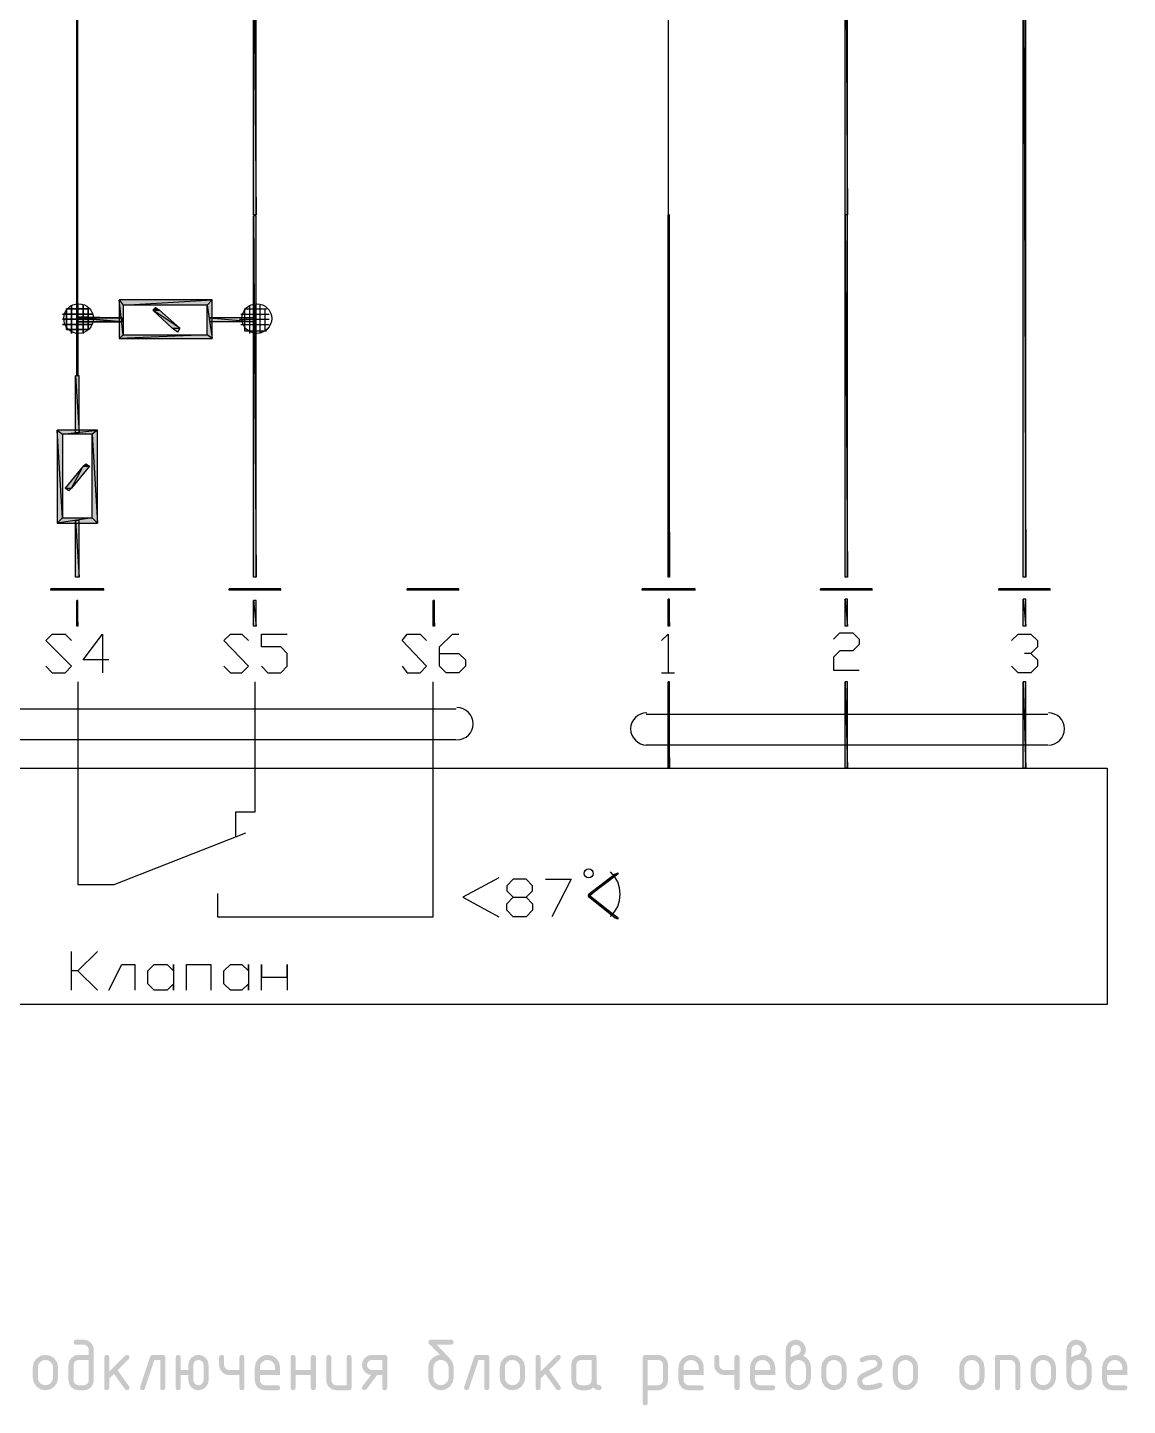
# Model space of a CAD drawing. Header units: millimetres. Extents: x 0 to 420, y 0 to 297.
# Drawn here: x 313.82 to 349.87, y 161 to 206.21 of the extents above; entities that cross this region are included whole.
import ezdxf

# ---------------------------------------------------------------- set-up
doc = ezdxf.new("R2010")
doc.units = ezdxf.units.MM
doc.layers.get('0').update_dxf_attribs({"linetype": 'CONTINUOUS'})

msp = doc.modelspace()

# ---------------------------------------------------------------- hatches: boundary and pattern name
at = {"true_color": 0x000007}
h = msp.add_hatch(color=0, dxfattribs=at)
h.paths.add_polyline_path([(346.540667, 213.444667), (346.456, 213.444667), (346.540667, 188.171667)], flags=0)
h.paths.add_polyline_path([(346.456, 213.444667), (346.540667, 188.171667), (346.456, 188.171667)], flags=0)
h = msp.add_hatch(color=0, dxfattribs=at)
h.paths.add_polyline_path([(340.698667, 212.217), (340.614, 212.217), (340.698667, 200.067333)], flags=0)
h.paths.add_polyline_path([(340.614, 212.217), (340.698667, 200.067333), (340.614, 200.067333)], flags=0)
h = msp.add_hatch(color=0, dxfattribs=at)
h.paths.add_polyline_path([(321.31, 209.465333), (321.225333, 209.465333), (321.31, 200.067333)], flags=0)
h.paths.add_polyline_path([(321.225333, 209.465333), (321.31, 200.067333), (321.225333, 200.067333)], flags=0)
h = msp.add_hatch(color=0, dxfattribs=at)
h.paths.add_polyline_path([(315.468, 207.221667), (315.425667, 207.221667), (315.468, 194.775667)], flags=0)
h.paths.add_polyline_path([(315.425667, 207.221667), (315.468, 194.775667), (315.425667, 194.775667)], flags=0)
h = msp.add_hatch(color=0, dxfattribs=at)
h.paths.add_polyline_path([(321.31, 200.025), (321.225333, 200.025), (321.31, 188.171667)], flags=0)
h.paths.add_polyline_path([(321.225333, 200.025), (321.31, 188.171667), (321.225333, 188.171667)], flags=0)
h = msp.add_hatch(color=0, dxfattribs=at)
h.paths.add_polyline_path([(334.856667, 200.067333), (334.814333, 200.067333), (334.856667, 188.171667)], flags=0)
h.paths.add_polyline_path([(334.814333, 200.067333), (334.856667, 188.171667), (334.814333, 188.171667)], flags=0)
h = msp.add_hatch(color=0, dxfattribs=at)
h.paths.add_polyline_path([(340.698667, 200.067333), (340.614, 200.067333), (340.698667, 188.171667)], flags=0)
h.paths.add_polyline_path([(340.614, 200.067333), (340.698667, 188.171667), (340.614, 188.171667)], flags=0)
h = msp.add_hatch(color=0, dxfattribs=at)
h.paths.add_polyline_path([(316.822667, 197.273333), (316.949667, 197.104), (319.870667, 197.273333)], flags=0)
h.paths.add_polyline_path([(316.949667, 197.104), (319.870667, 197.273333), (319.701333, 197.104)], flags=0)
h.paths.add_polyline_path([(319.870667, 197.273333), (319.701333, 197.104), (319.870667, 196.003333)], flags=0)
h.paths.add_polyline_path([(319.701333, 197.104), (319.870667, 196.003333), (319.701333, 196.130333)], flags=0)
h.paths.add_polyline_path([(319.870667, 196.003333), (319.701333, 196.130333), (316.822667, 196.003333)], flags=0)
h.paths.add_polyline_path([(319.701333, 196.130333), (316.822667, 196.003333), (316.949667, 196.130333)], flags=0)
h.paths.add_polyline_path([(316.822667, 196.003333), (316.949667, 196.130333), (316.822667, 197.273333)], flags=0)
h.paths.add_polyline_path([(316.949667, 196.130333), (316.822667, 197.273333), (316.949667, 197.104)], flags=0)
for points in [[(315.468, 196.723), (316.907333, 196.680667), (315.468, 196.680667)], [(315.468, 196.680667), (316.907333, 196.680667), (316.907333, 196.553667)], [(318.008, 197.019333), (318.135, 196.934667), (317.923333, 196.934667)], [(317.923333, 196.934667), (318.135, 196.934667), (318.812333, 196.342)], [(315.637333, 191.812333), (315.849, 191.812333), (315.256333, 191.092667)], [(315.722, 191.897), (315.849, 191.812333), (315.637333, 191.812333)], [(333.078667, 178.435), (333.163333, 178.435), (332.274333, 177.757667)], [(333.163333, 178.477333), (333.163333, 178.435), (333.078667, 178.435)], [(332.232, 177.757667), (332.274333, 177.715333), (332.189667, 177.715333)], [(332.189667, 177.715333), (332.274333, 177.715333), (333.163333, 176.995667)], [(316.494, 162.117925), (317.016001, 162.639926), (317.074981, 162.663628), (317.137268, 162.642682), (317.158214, 162.580394), (317.132859, 162.522517), (316.768505, 162.158163), (317.141678, 161.632304), (317.158214, 161.583246), (317.137268, 161.521992), (317.074981, 161.501666), (317.035569, 161.510417), (317.006079, 161.536944), (316.648892, 162.03855), (316.494, 161.884209), (316.494, 161.5849), (316.473329, 161.522405), (316.411318, 161.501666), (316.348824, 161.522405), (316.328084, 161.5849), (316.328084, 162.580394), (316.348824, 162.642682), (316.411318, 162.663628), (316.473329, 162.642682), (316.494, 162.580394)], [(317.914311, 162.663628), (318.246143, 162.663628), (318.30843, 162.642682), (318.329376, 162.580394), (318.329376, 161.5849), (318.30843, 161.522405), (318.246143, 161.501666), (318.184131, 161.522405), (318.163461, 161.5849), (318.163461, 162.497712), (317.973291, 162.497712), (317.660201, 161.558441), (317.631262, 161.515791), (317.58248, 161.501666), (317.519986, 161.52275), (317.499246, 161.586002), (317.503105, 161.610807), (317.831078, 162.595828), (317.862979, 162.646678)], [(320.923591, 162.580394), (320.923591, 161.5849), (320.902645, 161.522405), (320.840357, 161.501666), (320.778346, 161.522405), (320.757675, 161.5849), (320.757675, 161.999413), (320.425292, 161.999413), (320.298237, 162.023116), (320.191026, 162.094774), (320.117852, 162.200262), (320.093461, 162.325182), (320.093461, 162.580394), (320.1142, 162.642682), (320.176694, 162.663628), (320.238706, 162.642682), (320.259376, 162.580394), (320.259376, 162.331796), (320.271503, 162.268131), (320.308435, 162.214387), (320.362109, 162.177938), (320.425292, 162.16588), (320.757675, 162.16588), (320.757675, 162.580394), (320.778346, 162.642682), (320.840357, 162.663628), (320.902645, 162.642682)], [(322.6017, 161.999413), (322.6017, 161.5849), (322.58103, 161.522405), (322.519018, 161.501666), (322.456524, 161.522405), (322.435784, 161.5849), (322.435784, 162.580394), (322.456524, 162.642682), (322.519018, 162.663628), (322.58103, 162.642682), (322.6017, 162.580394), (322.6017, 162.16588), (323.099999, 162.16588), (323.099999, 162.580394), (323.120669, 162.642682), (323.182681, 162.663628), (323.244969, 162.642682), (323.265915, 162.580394), (323.265915, 161.5849), (323.244969, 161.522405), (323.182681, 161.501666), (323.120669, 161.522405), (323.099999, 161.5849), (323.099999, 161.999413)], [(324.437077, 162.580394), (324.437077, 161.5849), (324.41613, 161.522405), (324.353843, 161.501666), (323.938778, 161.501666), (323.809863, 161.525644), (323.702858, 161.597577), (323.630924, 161.704582), (323.606946, 161.833498), (323.606946, 162.580394), (323.627686, 162.642682), (323.69018, 162.663628), (323.752192, 162.642682), (323.772862, 162.580394), (323.772862, 161.833498), (323.784989, 161.770315), (323.82192, 161.71664), (323.875595, 161.679709), (323.938778, 161.667582), (324.271161, 161.667582), (324.271161, 162.580394), (324.291831, 162.642682), (324.353843, 162.663628), (324.41613, 162.642682)], [(328.540463, 162.663628), (328.872295, 162.663628), (328.934582, 162.642682), (328.955528, 162.580394), (328.955528, 161.5849), (328.934582, 161.522405), (328.872295, 161.501666), (328.810283, 161.522405), (328.789613, 161.5849), (328.789613, 162.497712), (328.599443, 162.497712), (328.286353, 161.558441), (328.257414, 161.515791), (328.208632, 161.501666), (328.146138, 161.52275), (328.125398, 161.586002), (328.129257, 161.610807), (328.45723, 162.595828), (328.489131, 162.646678)], [(330.633638, 162.117925), (331.155639, 162.639926), (331.214619, 162.663628), (331.276906, 162.642682), (331.297852, 162.580394), (331.272496, 162.522517), (330.908143, 162.158163), (331.281316, 161.632304), (331.297852, 161.583246), (331.276906, 161.521992), (331.214619, 161.501666), (331.175207, 161.510417), (331.145717, 161.536944), (330.788529, 162.03855), (330.633638, 161.884209), (330.633638, 161.5849), (330.612967, 161.522405), (330.550955, 161.501666), (330.488461, 161.522405), (330.467722, 161.5849), (330.467722, 162.580394), (330.488461, 162.642682), (330.550955, 162.663628), (330.612967, 162.642682), (330.633638, 162.580394)], [(337.156258, 162.580394), (337.156258, 161.5849), (337.135312, 161.522405), (337.073025, 161.501666), (337.011013, 161.522405), (336.990343, 161.5849), (336.990343, 161.999413), (336.65796, 161.999413), (336.530905, 162.023116), (336.423693, 162.094774), (336.35052, 162.200262), (336.326128, 162.325182), (336.326128, 162.580394), (336.346868, 162.642682), (336.409362, 162.663628), (336.471373, 162.642682), (336.492044, 162.580394), (336.492044, 162.331796), (336.504171, 162.268131), (336.541102, 162.214387), (336.594777, 162.177938), (336.65796, 162.16588), (336.990343, 162.16588), (336.990343, 162.580394), (337.011013, 162.642682), (337.073025, 162.663628), (337.135312, 162.642682)], [(341.757673, 161.750815), (341.81996, 161.729869), (341.840906, 161.667582), (341.829055, 161.625069), (341.794053, 161.593719), (341.703412, 161.553291), (341.591068, 161.524541), (341.457019, 161.507368), (341.301266, 161.501666), (341.18937, 161.522819), (341.095663, 161.586553), (341.031929, 161.68026), (341.010776, 161.792156), (341.02112, 161.876802), (341.052186, 161.948839), (341.104026, 162.008267), (341.176692, 162.055086), (341.60664, 162.262343), (341.657765, 162.306165), (341.67499, 162.373137), (341.66562, 162.42068), (341.638059, 162.460781), (341.597958, 162.488341), (341.550416, 162.497712), (341.426806, 162.493233), (341.340403, 162.480073), (341.215828, 162.4244), (341.176692, 162.414479), (341.118814, 162.439283), (341.094009, 162.497712), (341.104896, 162.538226), (341.138107, 162.570472), (341.313875, 162.640201), (341.550416, 162.663628), (341.662106, 162.642268), (341.756019, 162.578741), (341.819546, 162.484827), (341.840906, 162.373137), (341.830381, 162.288181), (341.798876, 162.216041), (341.746493, 162.156716), (341.673337, 162.110208), (341.247247, 161.905156), (341.194193, 161.860025), (341.176692, 161.792156), (341.213072, 161.703962), (341.301266, 161.667582), (341.528643, 161.686668), (341.726253, 161.744201)], [(345.529228, 161.5849), (345.529228, 162.580394), (345.549967, 162.642682), (345.612461, 162.663628), (346.027526, 162.663628), (346.154857, 162.639305), (346.262344, 162.566614), (346.335035, 162.45954), (346.359358, 162.331796), (346.359358, 161.5849), (346.338412, 161.522405), (346.276124, 161.501666), (346.214113, 161.522405), (346.193442, 161.5849), (346.193442, 162.331796), (346.181453, 162.396151), (346.145486, 162.449756), (346.091881, 162.485723), (346.027526, 162.497712), (345.695143, 162.497712), (345.695143, 161.5849), (345.674473, 161.522405), (345.612461, 161.501666), (345.549967, 161.522405)]]:
    msp.add_hatch(color=0, dxfattribs=at).paths.add_polyline_path(points, flags=0)
h = msp.add_hatch(color=0, dxfattribs=at)
h.paths.add_polyline_path([(316.907333, 196.553667), (315.468, 196.553667)], flags=0)
h.paths.add_polyline_path([(316.907333, 196.553667), (315.468, 196.553667), (315.468, 196.680667)], flags=0)
h = msp.add_hatch(color=0, dxfattribs=at)
h.paths.add_polyline_path([(317.923333, 196.934667), (318.558333, 196.342), (318.812333, 196.342)], flags=0)
h.paths.add_polyline_path([(318.558333, 196.342), (318.812333, 196.342), (318.727667, 196.215)], flags=0)
h = msp.add_hatch(color=0, dxfattribs=at)
h.paths.add_polyline_path([(321.267667, 196.680667), (319.786, 196.680667), (321.267667, 196.553667)], flags=0)
h.paths.add_polyline_path([(319.786, 196.680667), (321.267667, 196.553667), (319.786, 196.553667)], flags=0)
h = msp.add_hatch(color=0, dxfattribs=at)
h.paths.add_polyline_path([(315.510333, 194.775667), (315.383333, 194.775667), (315.510333, 192.913)], flags=0)
h.paths.add_polyline_path([(315.383333, 194.775667), (315.510333, 192.913), (315.383333, 192.913)], flags=0)
h = msp.add_hatch(color=0, dxfattribs=at)
h.paths.add_polyline_path([(316.103, 192.997667), (315.933667, 192.870667), (316.103, 189.949667)], flags=0)
h.paths.add_polyline_path([(315.933667, 192.870667), (316.103, 189.949667), (315.933667, 190.119)], flags=0)
h.paths.add_polyline_path([(316.103, 189.949667), (315.933667, 190.119), (314.790667, 189.949667)], flags=0)
h.paths.add_polyline_path([(315.933667, 190.119), (314.790667, 189.949667), (314.96, 190.119)], flags=0)
h.paths.add_polyline_path([(314.790667, 189.949667), (314.96, 190.119), (314.790667, 192.997667)], flags=0)
h.paths.add_polyline_path([(314.96, 190.119), (314.790667, 192.997667), (314.96, 192.870667)], flags=0)
h.paths.add_polyline_path([(314.790667, 192.997667), (314.96, 192.870667), (316.103, 192.997667)], flags=0)
h.paths.add_polyline_path([(314.96, 192.870667), (316.103, 192.997667), (315.933667, 192.870667)], flags=0)
h = msp.add_hatch(color=0, dxfattribs=at)
h.paths.add_polyline_path([(315.637333, 191.812333), (315.044667, 191.092667), (315.256333, 191.092667)], flags=0)
h.paths.add_polyline_path([(315.044667, 191.092667), (315.256333, 191.092667), (315.171667, 191.008)], flags=0)
h = msp.add_hatch(color=0, dxfattribs=at)
h.paths.add_polyline_path([(315.510333, 190.034333), (315.383333, 190.034333), (315.510333, 188.171667)], flags=0)
h.paths.add_polyline_path([(315.383333, 190.034333), (315.510333, 188.171667), (315.383333, 188.171667)], flags=0)
h = msp.add_hatch(color=0, dxfattribs=at)
h.paths.add_polyline_path([(316.314667, 187.790667), (314.579, 187.790667), (316.314667, 187.748333)], flags=0)
h.paths.add_polyline_path([(314.579, 187.790667), (316.314667, 187.748333), (314.579, 187.748333)], flags=0)
h = msp.add_hatch(color=0, dxfattribs=at)
h.paths.add_polyline_path([(322.114333, 187.790667), (320.421, 187.790667), (322.114333, 187.748333)], flags=0)
h.paths.add_polyline_path([(320.421, 187.790667), (322.114333, 187.748333), (320.421, 187.748333)], flags=0)
h = msp.add_hatch(color=0, dxfattribs=at)
h.paths.add_polyline_path([(327.956333, 187.790667), (326.263, 187.790667), (327.956333, 187.748333)], flags=0)
h.paths.add_polyline_path([(326.263, 187.790667), (327.956333, 187.748333), (326.263, 187.748333)], flags=0)
h = msp.add_hatch(color=0, dxfattribs=at)
h.paths.add_polyline_path([(335.703333, 187.790667), (333.967667, 187.790667), (335.703333, 187.748333)], flags=0)
h.paths.add_polyline_path([(333.967667, 187.790667), (335.703333, 187.748333), (333.967667, 187.748333)], flags=0)
h = msp.add_hatch(color=0, dxfattribs=at)
h.paths.add_polyline_path([(341.503, 187.790667), (339.809667, 187.790667), (341.503, 187.748333)], flags=0)
h.paths.add_polyline_path([(339.809667, 187.790667), (341.503, 187.748333), (339.809667, 187.748333)], flags=0)
h = msp.add_hatch(color=0, dxfattribs=at)
h.paths.add_polyline_path([(347.345, 187.790667), (345.651667, 187.790667), (347.345, 187.748333)], flags=0)
h.paths.add_polyline_path([(345.651667, 187.790667), (347.345, 187.748333), (345.651667, 187.748333)], flags=0)
h = msp.add_hatch(color=0, dxfattribs=at)
h.paths.add_polyline_path([(315.468, 187.409667), (315.425667, 187.409667), (315.468, 186.563)], flags=0)
h.paths.add_polyline_path([(315.425667, 187.409667), (315.468, 186.563), (315.425667, 186.563)], flags=0)
h = msp.add_hatch(color=0, dxfattribs=at)
h.paths.add_polyline_path([(321.31, 187.409667), (321.225333, 187.409667), (321.31, 186.563)], flags=0)
h.paths.add_polyline_path([(321.225333, 187.409667), (321.31, 186.563), (321.225333, 186.563)], flags=0)
h = msp.add_hatch(color=0, dxfattribs=at)
h.paths.add_polyline_path([(327.152, 187.409667), (327.109667, 187.409667), (327.152, 186.563)], flags=0)
h.paths.add_polyline_path([(327.109667, 187.409667), (327.152, 186.563), (327.109667, 186.563)], flags=0)
h = msp.add_hatch(color=0, dxfattribs=at)
h.paths.add_polyline_path([(334.856667, 187.452), (334.814333, 187.452), (334.856667, 186.563)], flags=0)
h.paths.add_polyline_path([(334.814333, 187.452), (334.856667, 186.563), (334.814333, 186.563)], flags=0)
h = msp.add_hatch(color=0, dxfattribs=at)
h.paths.add_polyline_path([(340.698667, 187.452), (340.614, 187.452), (340.698667, 186.563)], flags=0)
h.paths.add_polyline_path([(340.614, 187.452), (340.698667, 186.563), (340.614, 186.563)], flags=0)
h = msp.add_hatch(color=0, dxfattribs=at)
h.paths.add_polyline_path([(346.540667, 187.452), (346.456, 187.452), (346.540667, 186.563)], flags=0)
h.paths.add_polyline_path([(346.456, 187.452), (346.540667, 186.563), (346.456, 186.563)], flags=0)
h = msp.add_hatch(color=0, dxfattribs=at)
h.paths.add_polyline_path([(334.856667, 184.742667), (334.814333, 184.742667), (334.856667, 181.906333)], flags=0)
h.paths.add_polyline_path([(334.814333, 184.742667), (334.856667, 181.906333), (334.814333, 181.906333)], flags=0)
h = msp.add_hatch(color=0, dxfattribs=at)
h.paths.add_polyline_path([(340.698667, 184.742667), (340.614, 184.742667), (340.698667, 181.906333)], flags=0)
h.paths.add_polyline_path([(340.614, 184.742667), (340.698667, 181.906333), (340.614, 181.906333)], flags=0)
h = msp.add_hatch(color=0, dxfattribs=at)
h.paths.add_polyline_path([(346.540667, 184.742667), (346.456, 184.742667), (346.540667, 181.906333)], flags=0)
h.paths.add_polyline_path([(346.456, 184.742667), (346.540667, 181.906333), (346.456, 181.906333)], flags=0)
h = msp.add_hatch(color=0, dxfattribs=at)
h.paths.add_polyline_path([(333.078667, 178.435), (332.189667, 177.757667), (332.274333, 177.757667)], flags=0)
h.paths.add_polyline_path([(332.189667, 177.757667), (332.274333, 177.757667), (332.232, 177.715333)], flags=0)
h = msp.add_hatch(color=0, dxfattribs=at)
h.paths.add_polyline_path([(332.189667, 177.715333), (333.078667, 176.995667), (333.163333, 176.995667)], flags=0)
h.paths.add_polyline_path([(333.078667, 176.995667), (333.163333, 176.995667), (333.163333, 176.953333)], flags=0)
h = msp.add_hatch(color=0, dxfattribs=at)
h.paths.add_polyline_path([(315.987053, 162.829544), (315.987053, 161.833498), (315.96273, 161.704582), (315.890039, 161.597577), (315.782552, 161.525644), (315.655221, 161.501666), (315.488754, 161.501666), (315.359838, 161.525713), (315.252834, 161.598129), (315.1809, 161.705271), (315.156922, 161.833498), (315.156922, 162.331796), (315.180969, 162.460229), (315.253385, 162.567165), (315.360527, 162.639374), (315.488754, 162.663628), (315.821137, 162.663628), (315.821137, 162.829544), (315.809148, 162.894105), (315.773181, 162.947504), (315.719575, 162.98347), (315.655221, 162.995459), (315.406072, 162.995459), (315.343578, 163.016199), (315.322838, 163.078693), (315.343578, 163.140705), (315.406072, 163.161375), (315.655221, 163.161375), (315.783654, 163.137053), (315.89059, 163.064361), (315.962799, 162.957288)], flags=0)
h.paths.add_polyline_path([(315.821137, 161.833498), (315.821137, 162.497712), (315.488754, 162.497712), (315.424675, 162.485447), (315.371345, 162.449205), (315.334896, 162.395462), (315.322838, 162.331796), (315.322838, 161.833498), (315.334965, 161.770315), (315.371896, 161.71664), (315.425571, 161.679709), (315.488754, 161.667582), (315.655221, 161.667582), (315.718886, 161.67964), (315.77263, 161.716089), (315.808872, 161.769419)], flags=0)
h = msp.add_hatch(color=0, dxfattribs=at)
h.paths.add_polyline_path([(327.784366, 162.248563), (327.784366, 161.916731), (327.753843, 161.75681), (327.662548, 161.622933), (327.528534, 161.531914), (327.369301, 161.501666), (327.20938, 161.531914), (327.075504, 161.622933), (326.984484, 161.75681), (326.954236, 161.916731), (326.954236, 162.248563), (326.967672, 162.365145), (327.00798, 162.46519), (327.075159, 162.548699), (327.16921, 162.615672), (327.255269, 162.651639), (327.335126, 162.663628), (326.970773, 163.027981), (326.954236, 163.077039), (326.974976, 163.140291), (327.03747, 163.161375), (327.702235, 163.161375), (327.764523, 163.140705), (327.785469, 163.078693), (327.764523, 163.016199), (327.702235, 162.995459), (327.230946, 162.995459), (327.648216, 162.556692), (327.750191, 162.407795)], flags=0)
h.paths.add_polyline_path([(327.618451, 161.916731), (327.618451, 162.248563), (327.599985, 162.343923), (327.545139, 162.4244), (327.464662, 162.479246), (327.369301, 162.497712), (327.273459, 162.479246), (327.192912, 162.4244), (327.138342, 162.343923), (327.120152, 162.248563), (327.120152, 161.916731), (327.138066, 161.819993), (327.192361, 161.739791), (327.272976, 161.685496), (327.369301, 161.667582), (327.464662, 161.685772), (327.545139, 161.740342), (327.599985, 161.820889)], flags=0)
h = msp.add_hatch(color=0, dxfattribs=at)
h.paths.add_polyline_path([(338.834368, 162.580394), (338.935723, 162.642682), (339.028396, 162.663628), (339.077729, 162.678097), (339.123756, 162.721505), (339.156002, 162.775318), (339.166751, 162.829544), (339.154762, 162.894105), (339.118795, 162.947504), (339.06512, 162.98347), (339.000284, 162.995459), (338.936205, 162.983195), (338.882875, 162.946952), (338.846426, 162.893209), (338.834368, 162.829544)], flags=0)
h.paths.add_polyline_path([(339.249433, 162.629452), (339.351959, 162.567441), (339.431334, 162.477317), (339.481701, 162.367901), (339.498582, 162.248563), (339.498582, 161.916731), (339.468059, 161.756327), (339.376764, 161.622382), (339.242749, 161.531845), (339.083517, 161.501666), (338.923114, 161.531914), (338.789168, 161.622933), (338.698631, 161.75681), (338.668452, 161.916731), (338.668452, 162.829544), (338.692499, 162.957977), (338.764915, 163.064913), (338.872057, 163.137122), (339.000284, 163.161375), (339.129199, 163.137053), (339.236204, 163.064361), (339.308413, 162.957288), (339.332666, 162.829544), (339.31172, 162.716682)], flags=0)
h.paths.add_polyline_path([(339.332666, 161.916731), (339.332666, 162.248563), (339.314476, 162.343923), (339.259906, 162.4244), (339.179566, 162.479246), (339.083517, 162.497712), (338.987192, 162.479246), (338.906577, 162.4244), (338.852282, 162.343923), (338.834368, 162.248563), (338.834368, 161.916731), (338.852282, 161.819993), (338.906577, 161.739791), (338.987192, 161.685496), (339.083517, 161.667582), (339.179566, 161.685772), (339.259906, 161.740342), (339.314476, 161.820889)], flags=0)
h = msp.add_hatch(color=0, dxfattribs=at)
h.paths.add_polyline_path([(348.037467, 162.580394), (348.138822, 162.642682), (348.231495, 162.663628), (348.280829, 162.678097), (348.326855, 162.721505), (348.359101, 162.775318), (348.36985, 162.829544), (348.357861, 162.894105), (348.321894, 162.947504), (348.26822, 162.98347), (348.203383, 162.995459), (348.139304, 162.983195), (348.085974, 162.946952), (348.049525, 162.893209), (348.037467, 162.829544)], flags=0)
h.paths.add_polyline_path([(348.452532, 162.629452), (348.555058, 162.567441), (348.634433, 162.477317), (348.684801, 162.367901), (348.701682, 162.248563), (348.701682, 161.916731), (348.671158, 161.756327), (348.579863, 161.622382), (348.445849, 161.531845), (348.286617, 161.501666), (348.126213, 161.531914), (347.992268, 161.622933), (347.90173, 161.75681), (347.871551, 161.916731), (347.871551, 162.829544), (347.895598, 162.957977), (347.968014, 163.064913), (348.075157, 163.137122), (348.203383, 163.161375), (348.332298, 163.137053), (348.439303, 163.064361), (348.511512, 162.957288), (348.535766, 162.829544), (348.51482, 162.716682)], flags=0)
h.paths.add_polyline_path([(348.535766, 161.916731), (348.535766, 162.248563), (348.517576, 162.343923), (348.463005, 162.4244), (348.382666, 162.479246), (348.286617, 162.497712), (348.190292, 162.479246), (348.109676, 162.4244), (348.055382, 162.343923), (348.037467, 162.248563), (348.037467, 161.916731), (348.055382, 161.819993), (348.109676, 161.739791), (348.190292, 161.685496), (348.286617, 161.667582), (348.382666, 161.685772), (348.463005, 161.740342), (348.517576, 161.820889)], flags=0)
h = msp.add_hatch(color=0, dxfattribs=at)
h.paths.add_polyline_path([(313.98576, 161.916731), (313.98576, 162.248563), (314.016008, 162.408071), (314.107028, 162.54236), (314.240904, 162.633173), (314.400826, 162.663628), (314.561712, 162.633518), (314.695726, 162.543463), (314.785781, 162.409449), (314.815891, 162.248563), (314.815891, 161.916731), (314.785367, 161.75681), (314.694072, 161.622933), (314.560058, 161.531914), (314.400826, 161.501666), (314.240904, 161.531914), (314.107028, 161.622933), (314.016008, 161.75681)], flags=0)
h.paths.add_polyline_path([(314.649975, 161.916731), (314.649975, 162.248563), (314.631509, 162.343923), (314.576663, 162.4244), (314.496186, 162.479246), (314.400826, 162.497712), (314.304983, 162.479246), (314.224437, 162.4244), (314.169866, 162.343923), (314.151676, 162.248563), (314.151676, 161.916731), (314.169591, 161.819993), (314.223885, 161.739791), (314.304501, 161.685496), (314.400826, 161.667582), (314.496186, 161.685772), (314.576663, 161.740342), (314.631509, 161.820889)], flags=0)
h = msp.add_hatch(color=0, dxfattribs=at)
h.paths.add_polyline_path([(319.085473, 161.999413), (318.836324, 161.999413), (318.836324, 161.5849), (318.815653, 161.522405), (318.753642, 161.501666), (318.691148, 161.522405), (318.670408, 161.5849), (318.670408, 162.580394), (318.691148, 162.642682), (318.753642, 162.663628), (318.815653, 162.642682), (318.836324, 162.580394), (318.836324, 162.16588), (319.085473, 162.16588), (319.085473, 162.331796), (319.109451, 162.460229), (319.181385, 162.567165), (319.288389, 162.639374), (319.417305, 162.663628), (319.545738, 162.639374), (319.652674, 162.567165), (319.724883, 162.460229), (319.749136, 162.331796), (319.749136, 161.833498), (319.724883, 161.704582), (319.652674, 161.597577), (319.545738, 161.525644), (319.417305, 161.501666), (319.288389, 161.525644), (319.181385, 161.597577), (319.109451, 161.704582), (319.085473, 161.833498)], flags=0)
h.paths.add_polyline_path([(319.417305, 161.667582), (319.478903, 161.680053), (319.53306, 161.717742), (319.570543, 161.771899), (319.583221, 161.833498), (319.583221, 162.331796), (319.571232, 162.396151), (319.535265, 162.449756), (319.481866, 162.485723), (319.417305, 162.497712), (319.353226, 162.485447), (319.299896, 162.449205), (319.263447, 162.395462), (319.251389, 162.331796), (319.251389, 161.833498), (319.26386, 161.771899), (319.30155, 161.717742), (319.355706, 161.680053)], flags=0)
h = msp.add_hatch(color=0, dxfattribs=at)
h.paths.add_polyline_path([(321.679688, 162.497712), (321.583845, 162.479246), (321.503299, 162.4244), (321.448728, 162.343923), (321.430538, 162.248563), (321.430538, 162.16588), (321.928837, 162.16588), (321.928837, 162.248563), (321.910371, 162.343923), (321.855525, 162.4244), (321.775048, 162.479246)], flags=0)
h.paths.add_polyline_path([(321.430538, 161.999413), (321.430538, 161.833498), (321.442665, 161.770315), (321.479597, 161.71664), (321.533271, 161.679709), (321.596454, 161.667582), (322.011519, 161.667582), (322.073807, 161.646911), (322.094753, 161.5849), (322.073807, 161.522405), (322.011519, 161.501666), (321.596454, 161.501666), (321.467539, 161.525644), (321.360534, 161.597577), (321.2886, 161.704582), (321.264623, 161.833498), (321.264623, 162.248563), (321.294871, 162.408071), (321.38589, 162.54236), (321.519766, 162.633173), (321.679688, 162.663628), (321.840574, 162.633518), (321.974588, 162.543463), (322.064643, 162.409449), (322.094753, 162.248563), (322.094753, 161.999413)], flags=0)
h = msp.add_hatch(color=0, dxfattribs=at)
h.paths.add_polyline_path([(325.07356, 162.002169), (324.956564, 162.036552), (324.861893, 162.110208), (324.798917, 162.211907), (324.778108, 162.331796), (324.802086, 162.460229), (324.87402, 162.567165), (324.981024, 162.639374), (325.10994, 162.663628), (325.525005, 162.663628), (325.587292, 162.642682), (325.608239, 162.580394), (325.608239, 161.5849), (325.587292, 161.522405), (325.525005, 161.501666), (325.462993, 161.522405), (325.442323, 161.5849), (325.442323, 161.999413), (325.273651, 161.999413), (324.928039, 161.535841), (324.861342, 161.501666), (324.798848, 161.522405), (324.778108, 161.5849), (324.794645, 161.63506)], flags=0)
h.paths.add_polyline_path([(324.944024, 162.331796), (324.956151, 162.268131), (324.993082, 162.214387), (325.046757, 162.177938), (325.10994, 162.16588), (325.442323, 162.16588), (325.442323, 162.497712), (325.10994, 162.497712), (325.045861, 162.485447), (324.992531, 162.449205), (324.956082, 162.395462)], flags=0)
h = msp.add_hatch(color=0, dxfattribs=at)
h.paths.add_polyline_path([(329.29656, 161.916731), (329.29656, 162.248563), (329.326808, 162.408071), (329.417827, 162.54236), (329.551704, 162.633173), (329.711625, 162.663628), (329.872511, 162.633518), (330.006525, 162.543463), (330.09658, 162.409449), (330.12669, 162.248563), (330.12669, 161.916731), (330.096167, 161.75681), (330.004872, 161.622933), (329.870857, 161.531914), (329.711625, 161.501666), (329.551704, 161.531914), (329.417827, 161.622933), (329.326808, 161.75681)], flags=0)
h.paths.add_polyline_path([(329.960774, 161.916731), (329.960774, 162.248563), (329.942309, 162.343923), (329.887463, 162.4244), (329.806985, 162.479246), (329.711625, 162.497712), (329.615783, 162.479246), (329.535236, 162.4244), (329.480666, 162.343923), (329.462476, 162.248563), (329.462476, 161.916731), (329.48039, 161.819993), (329.534685, 161.739791), (329.6153, 161.685496), (329.711625, 161.667582), (329.806985, 161.685772), (329.887463, 161.740342), (329.942309, 161.820889)], flags=0)
h = msp.add_hatch(color=0, dxfattribs=at)
h.paths.add_polyline_path([(332.303098, 162.497712), (331.970715, 162.497712), (331.906637, 162.485447), (331.853307, 162.449205), (331.816857, 162.395462), (331.8048, 162.331796), (331.8048, 161.833498), (331.816926, 161.770315), (331.853858, 161.71664), (331.907532, 161.679709), (331.970715, 161.667582), (332.137182, 161.667582), (332.200848, 161.67964), (332.254591, 161.716089), (332.290834, 161.769419), (332.303098, 161.833498)], flags=0)
h.paths.add_polyline_path([(332.63493, 161.5849), (332.613984, 161.522405), (332.551696, 161.501666), (332.446345, 161.523646), (332.362078, 161.58986), (332.259552, 161.523646), (332.137182, 161.501666), (331.970715, 161.501666), (331.8418, 161.525644), (331.734795, 161.597577), (331.662862, 161.704582), (331.638884, 161.833498), (331.638884, 162.331796), (331.662862, 162.460229), (331.734795, 162.567165), (331.8418, 162.639374), (331.970715, 162.663628), (332.385781, 162.663628), (332.448068, 162.642682), (332.469014, 162.580394), (332.469014, 161.750815), (332.489685, 161.688321), (332.551696, 161.667582), (332.613984, 161.646911)], flags=0)
h = msp.add_hatch(color=0, dxfattribs=at)
h.paths.add_polyline_path([(333.983804, 162.580394), (334.004544, 162.642682), (334.067038, 162.663628), (334.482103, 162.663628), (334.610536, 162.639374), (334.717472, 162.567165), (334.789681, 162.460229), (334.813935, 162.331796), (334.813935, 161.833498), (334.789681, 161.705271), (334.717472, 161.598129), (334.610536, 161.525713), (334.482103, 161.501666), (334.14972, 161.501666), (334.14972, 161.086601), (334.12905, 161.024589), (334.067038, 161.003919), (334.004544, 161.024589), (333.983804, 161.086601)], flags=0)
h.paths.add_polyline_path([(334.14972, 162.497712), (334.14972, 161.667582), (334.482103, 161.667582), (334.545768, 161.67964), (334.599512, 161.716089), (334.635754, 161.769419), (334.648019, 161.833498), (334.648019, 162.331796), (334.63603, 162.396151), (334.600063, 162.449756), (334.546457, 162.485723), (334.482103, 162.497712)], flags=0)
h = msp.add_hatch(color=0, dxfattribs=at)
h.paths.add_polyline_path([(335.570031, 162.497712), (335.474189, 162.479246), (335.393643, 162.4244), (335.339072, 162.343923), (335.320882, 162.248563), (335.320882, 162.16588), (335.819181, 162.16588), (335.819181, 162.248563), (335.800715, 162.343923), (335.745869, 162.4244), (335.665392, 162.479246)], flags=0)
h.paths.add_polyline_path([(335.320882, 161.999413), (335.320882, 161.833498), (335.333009, 161.770315), (335.36994, 161.71664), (335.423615, 161.679709), (335.486798, 161.667582), (335.901863, 161.667582), (335.96415, 161.646911), (335.985097, 161.5849), (335.96415, 161.522405), (335.901863, 161.501666), (335.486798, 161.501666), (335.357882, 161.525644), (335.250878, 161.597577), (335.178944, 161.704582), (335.154966, 161.833498), (335.154966, 162.248563), (335.185214, 162.408071), (335.276234, 162.54236), (335.41011, 162.633173), (335.570031, 162.663628), (335.730917, 162.633518), (335.864932, 162.543463), (335.954986, 162.409449), (335.985097, 162.248563), (335.985097, 161.999413)], flags=0)
h = msp.add_hatch(color=0, dxfattribs=at)
h.paths.add_polyline_path([(337.912355, 162.497712), (337.816513, 162.479246), (337.735966, 162.4244), (337.681396, 162.343923), (337.663206, 162.248563), (337.663206, 162.16588), (338.161505, 162.16588), (338.161505, 162.248563), (338.143039, 162.343923), (338.088193, 162.4244), (338.007716, 162.479246)], flags=0)
h.paths.add_polyline_path([(337.663206, 161.999413), (337.663206, 161.833498), (337.675333, 161.770315), (337.712264, 161.71664), (337.765939, 161.679709), (337.829122, 161.667582), (338.244187, 161.667582), (338.306474, 161.646911), (338.32742, 161.5849), (338.306474, 161.522405), (338.244187, 161.501666), (337.829122, 161.501666), (337.700206, 161.525644), (337.593202, 161.597577), (337.521268, 161.704582), (337.49729, 161.833498), (337.49729, 162.248563), (337.527538, 162.408071), (337.618558, 162.54236), (337.752434, 162.633173), (337.912355, 162.663628), (338.073241, 162.633518), (338.207255, 162.543463), (338.29731, 162.409449), (338.32742, 162.248563), (338.32742, 161.999413)], flags=0)
h = msp.add_hatch(color=0, dxfattribs=at)
h.paths.add_polyline_path([(339.839614, 161.916731), (339.839614, 162.248563), (339.869862, 162.408071), (339.960881, 162.54236), (340.094758, 162.633173), (340.254679, 162.663628), (340.415565, 162.633518), (340.549579, 162.543463), (340.639634, 162.409449), (340.669744, 162.248563), (340.669744, 161.916731), (340.639221, 161.75681), (340.547926, 161.622933), (340.413911, 161.531914), (340.254679, 161.501666), (340.094758, 161.531914), (339.960881, 161.622933), (339.869862, 161.75681)], flags=0)
h.paths.add_polyline_path([(340.503828, 161.916731), (340.503828, 162.248563), (340.485363, 162.343923), (340.430517, 162.4244), (340.350039, 162.479246), (340.254679, 162.497712), (340.158837, 162.479246), (340.07829, 162.4244), (340.02372, 162.343923), (340.00553, 162.248563), (340.00553, 161.916731), (340.023444, 161.819993), (340.077739, 161.739791), (340.158354, 161.685496), (340.254679, 161.667582), (340.350039, 161.685772), (340.430517, 161.740342), (340.485363, 161.820889)], flags=0)
h = msp.add_hatch(color=0, dxfattribs=at)
h.paths.add_polyline_path([(342.181938, 161.916731), (342.181938, 162.248563), (342.212186, 162.408071), (342.303205, 162.54236), (342.437082, 162.633173), (342.597003, 162.663628), (342.757889, 162.633518), (342.891903, 162.543463), (342.981958, 162.409449), (343.012068, 162.248563), (343.012068, 161.916731), (342.981544, 161.75681), (342.890249, 161.622933), (342.756235, 161.531914), (342.597003, 161.501666), (342.437082, 161.531914), (342.303205, 161.622933), (342.212186, 161.75681)], flags=0)
h.paths.add_polyline_path([(342.846152, 161.916731), (342.846152, 162.248563), (342.827686, 162.343923), (342.772841, 162.4244), (342.692363, 162.479246), (342.597003, 162.497712), (342.50116, 162.479246), (342.420614, 162.4244), (342.366044, 162.343923), (342.347854, 162.248563), (342.347854, 161.916731), (342.365768, 161.819993), (342.420063, 161.739791), (342.500678, 161.685496), (342.597003, 161.667582), (342.692363, 161.685772), (342.772841, 161.740342), (342.827686, 161.820889)], flags=0)
h = msp.add_hatch(color=0, dxfattribs=at)
h.paths.add_polyline_path([(344.358066, 161.916731), (344.358066, 162.248563), (344.388314, 162.408071), (344.479333, 162.54236), (344.613209, 162.633173), (344.773131, 162.663628), (344.934017, 162.633518), (345.068031, 162.543463), (345.158086, 162.409449), (345.188196, 162.248563), (345.188196, 161.916731), (345.157672, 161.75681), (345.066377, 161.622933), (344.932363, 161.531914), (344.773131, 161.501666), (344.613209, 161.531914), (344.479333, 161.622933), (344.388314, 161.75681)], flags=0)
h.paths.add_polyline_path([(345.02228, 161.916731), (345.02228, 162.248563), (345.003814, 162.343923), (344.948968, 162.4244), (344.868491, 162.479246), (344.773131, 162.497712), (344.677288, 162.479246), (344.596742, 162.4244), (344.542172, 162.343923), (344.523981, 162.248563), (344.523981, 161.916731), (344.541896, 161.819993), (344.596191, 161.739791), (344.676806, 161.685496), (344.773131, 161.667582), (344.868491, 161.685772), (344.948968, 161.740342), (345.003814, 161.820889)], flags=0)
h = msp.add_hatch(color=0, dxfattribs=at)
h.paths.add_polyline_path([(346.700389, 161.916731), (346.700389, 162.248563), (346.730637, 162.408071), (346.821657, 162.54236), (346.955533, 162.633173), (347.115455, 162.663628), (347.276341, 162.633518), (347.410355, 162.543463), (347.50041, 162.409449), (347.53052, 162.248563), (347.53052, 161.916731), (347.499996, 161.75681), (347.408701, 161.622933), (347.274687, 161.531914), (347.115455, 161.501666), (346.955533, 161.531914), (346.821657, 161.622933), (346.730637, 161.75681)], flags=0)
h.paths.add_polyline_path([(347.364604, 161.916731), (347.364604, 162.248563), (347.346138, 162.343923), (347.291292, 162.4244), (347.210815, 162.479246), (347.115455, 162.497712), (347.019612, 162.479246), (346.939066, 162.4244), (346.884495, 162.343923), (346.866305, 162.248563), (346.866305, 161.916731), (346.88422, 161.819993), (346.938514, 161.739791), (347.01913, 161.685496), (347.115455, 161.667582), (347.210815, 161.685772), (347.291292, 161.740342), (347.346138, 161.820889)], flags=0)
h = msp.add_hatch(color=0, dxfattribs=at)
h.paths.add_polyline_path([(349.457778, 162.497712), (349.361936, 162.479246), (349.28139, 162.4244), (349.226819, 162.343923), (349.208629, 162.248563), (349.208629, 162.16588), (349.706928, 162.16588), (349.706928, 162.248563), (349.688462, 162.343923), (349.633616, 162.4244), (349.553139, 162.479246)], flags=0)
h.paths.add_polyline_path([(349.208629, 161.999413), (349.208629, 161.833498), (349.220756, 161.770315), (349.257687, 161.71664), (349.311362, 161.679709), (349.374545, 161.667582), (349.78961, 161.667582), (349.851897, 161.646911), (349.872844, 161.5849), (349.851897, 161.522405), (349.78961, 161.501666), (349.374545, 161.501666), (349.245629, 161.525644), (349.138625, 161.597577), (349.066691, 161.704582), (349.042713, 161.833498), (349.042713, 162.248563), (349.072961, 162.408071), (349.163981, 162.54236), (349.297857, 162.633173), (349.457778, 162.663628), (349.618664, 162.633518), (349.752679, 162.543463), (349.842733, 162.409449), (349.872844, 162.248563), (349.872844, 161.999413)], flags=0)

# ---------------------------------------------------------------- linework, layer by layer
at = {"color": 0, "true_color": 0x000007}
for points in [[(346.540667, 213.444667), (346.456, 213.444667), (346.540667, 188.171667)], [(346.456, 213.444667), (346.540667, 188.171667), (346.456, 188.171667)], [(340.698667, 212.217), (340.614, 212.217), (340.698667, 200.067333)], [(340.614, 212.217), (340.698667, 200.067333), (340.614, 200.067333)], [(321.31, 209.465333), (321.225333, 209.465333), (321.31, 200.067333)], [(321.225333, 209.465333), (321.31, 200.067333), (321.225333, 200.067333)], [(315.468, 207.221667), (315.425667, 207.221667), (315.468, 194.775667)], [(315.425667, 207.221667), (315.468, 194.775667), (315.425667, 194.775667)], [(321.31, 200.025), (321.225333, 200.025), (321.31, 188.171667)], [(321.225333, 200.025), (321.31, 188.171667), (321.225333, 188.171667)], [(334.856667, 200.067333), (334.814333, 200.067333), (334.856667, 188.171667)], [(334.814333, 200.067333), (334.856667, 188.171667), (334.814333, 188.171667)], [(340.698667, 200.067333), (340.614, 200.067333), (340.698667, 188.171667)], [(340.614, 200.067333), (340.698667, 188.171667), (340.614, 188.171667)], [(315.256333, 196.172667), (315.256333, 197.104)], [(315.468, 196.130333), (315.468, 197.104)], [(315.637333, 196.172667), (315.637333, 197.104)], [(316.822667, 197.273333), (316.949667, 197.104), (319.870667, 197.273333)], [(316.822667, 196.003333), (316.949667, 196.130333), (316.822667, 197.273333)], [(316.949667, 196.130333), (316.822667, 197.273333), (316.949667, 197.104)], [(316.949667, 197.104), (319.870667, 197.273333), (319.701333, 197.104)], [(319.870667, 197.273333), (319.701333, 197.104), (319.870667, 196.003333)], [(319.701333, 197.104), (319.870667, 196.003333), (319.701333, 196.130333)], [(314.96, 196.807667), (315.933667, 196.807667)], [(314.96, 196.638333), (315.933667, 196.638333)], [(315.087, 196.299667), (315.806667, 196.299667), (315.087, 196.299667), (315.087, 196.977), (315.806667, 196.977), (315.087, 196.977)], [(315.468, 196.723), (316.907333, 196.680667), (315.468, 196.680667)], [(316.907333, 196.553667), (315.468, 196.553667), (315.468, 196.680667)], [(315.468, 196.680667), (316.907333, 196.680667), (316.907333, 196.553667)], [(315.806667, 196.299667), (315.806667, 196.977)], [(318.008, 197.019333), (318.135, 196.934667), (317.923333, 196.934667)], [(317.923333, 196.934667), (318.558333, 196.342), (318.812333, 196.342)], [(317.923333, 196.934667), (318.135, 196.934667), (318.812333, 196.342)], [(321.267667, 196.680667), (319.786, 196.680667), (321.267667, 196.553667)], [(319.786, 196.680667), (321.267667, 196.553667), (319.786, 196.553667)], [(314.96, 196.469), (315.933667, 196.469)], [(316.907333, 196.553667), (315.468, 196.553667)], [(318.558333, 196.342), (318.812333, 196.342), (318.727667, 196.215)], [(319.870667, 196.003333), (319.701333, 196.130333), (316.822667, 196.003333)], [(319.701333, 196.130333), (316.822667, 196.003333), (316.949667, 196.130333)], [(315.510333, 194.775667), (315.383333, 194.775667), (315.510333, 192.913)], [(315.383333, 194.775667), (315.510333, 192.913), (315.383333, 192.913)], [(314.790667, 189.949667), (314.96, 190.119), (314.790667, 192.997667)], [(314.96, 190.119), (314.790667, 192.997667), (314.96, 192.870667)], [(314.790667, 192.997667), (314.96, 192.870667), (316.103, 192.997667)], [(314.96, 192.870667), (316.103, 192.997667), (315.933667, 192.870667)], [(316.103, 192.997667), (315.933667, 192.870667), (316.103, 189.949667)], [(315.933667, 192.870667), (316.103, 189.949667), (315.933667, 190.119)], [(315.637333, 191.812333), (315.044667, 191.092667), (315.256333, 191.092667)], [(315.637333, 191.812333), (315.849, 191.812333), (315.256333, 191.092667)], [(315.722, 191.897), (315.849, 191.812333), (315.637333, 191.812333)], [(315.044667, 191.092667), (315.256333, 191.092667), (315.171667, 191.008)], [(316.103, 189.949667), (315.933667, 190.119), (314.790667, 189.949667)], [(315.933667, 190.119), (314.790667, 189.949667), (314.96, 190.119)], [(315.510333, 190.034333), (315.383333, 190.034333), (315.510333, 188.171667)], [(315.383333, 190.034333), (315.510333, 188.171667), (315.383333, 188.171667)], [(316.314667, 187.790667), (314.579, 187.790667), (316.314667, 187.748333)], [(314.579, 187.790667), (316.314667, 187.748333), (314.579, 187.748333)], [(322.114333, 187.790667), (320.421, 187.790667), (322.114333, 187.748333)], [(320.421, 187.790667), (322.114333, 187.748333), (320.421, 187.748333)], [(327.956333, 187.790667), (326.263, 187.790667), (327.956333, 187.748333)], [(326.263, 187.790667), (327.956333, 187.748333), (326.263, 187.748333)], [(335.703333, 187.790667), (333.967667, 187.790667), (335.703333, 187.748333)], [(333.967667, 187.790667), (335.703333, 187.748333), (333.967667, 187.748333)], [(341.503, 187.790667), (339.809667, 187.790667), (341.503, 187.748333)], [(339.809667, 187.790667), (341.503, 187.748333), (339.809667, 187.748333)], [(347.345, 187.790667), (345.651667, 187.790667), (347.345, 187.748333)], [(345.651667, 187.790667), (347.345, 187.748333), (345.651667, 187.748333)], [(315.468, 187.409667), (315.425667, 187.409667), (315.468, 186.563)], [(315.425667, 187.409667), (315.468, 186.563), (315.425667, 186.563)], [(321.31, 187.409667), (321.225333, 187.409667), (321.31, 186.563)], [(321.225333, 187.409667), (321.31, 186.563), (321.225333, 186.563)], [(327.152, 187.409667), (327.109667, 187.409667), (327.152, 186.563)], [(327.109667, 187.409667), (327.152, 186.563), (327.109667, 186.563)], [(334.856667, 187.452), (334.814333, 187.452), (334.856667, 186.563)], [(334.814333, 187.452), (334.856667, 186.563), (334.814333, 186.563)], [(340.698667, 187.452), (340.614, 187.452), (340.698667, 186.563)], [(340.614, 187.452), (340.698667, 186.563), (340.614, 186.563)], [(346.540667, 187.452), (346.456, 187.452), (346.540667, 186.563)], [(346.456, 187.452), (346.540667, 186.563), (346.456, 186.563)], [(334.856667, 184.742667), (334.814333, 184.742667), (334.856667, 181.906333)], [(334.814333, 184.742667), (334.856667, 181.906333), (334.814333, 181.906333)], [(340.698667, 184.742667), (340.614, 184.742667), (340.698667, 181.906333)], [(340.614, 184.742667), (340.698667, 181.906333), (340.614, 181.906333)], [(346.540667, 184.742667), (346.456, 184.742667), (346.540667, 181.906333)], [(346.456, 184.742667), (346.540667, 181.906333), (346.456, 181.906333)], [(292.650333, 181.906333), (349.207667, 181.906333), (349.207667, 174.159333), (292.650333, 174.159333)], [(333.078667, 178.435), (332.189667, 177.757667), (332.274333, 177.757667)], [(333.078667, 178.435), (333.163333, 178.435), (332.274333, 177.757667)], [(333.163333, 178.477333), (333.163333, 178.435), (333.078667, 178.435)], [(332.189667, 177.757667), (332.274333, 177.757667), (332.232, 177.715333)], [(332.232, 177.757667), (332.274333, 177.715333), (332.189667, 177.715333)], [(332.189667, 177.715333), (333.078667, 176.995667), (333.163333, 176.995667)], [(332.189667, 177.715333), (332.274333, 177.715333), (333.163333, 176.995667)], [(333.078667, 176.995667), (333.163333, 176.995667), (333.163333, 176.953333)], [(317.754, 174.836667), (317.754, 175.26), (317.965667, 175.471667), (318.389, 175.471667), (318.600667, 175.26), (318.600667, 175.471667), (318.600667, 174.625), (318.600667, 174.836667), (318.389, 174.625), (317.965667, 174.625)], [(320.251667, 174.836667), (320.251667, 175.26), (320.463333, 175.471667), (320.844333, 175.471667), (321.056, 175.26), (321.056, 175.471667), (321.056, 174.625), (321.056, 174.836667), (320.844333, 174.625), (320.463333, 174.625)]]:
    msp.add_lwpolyline(points, close=True, dxfattribs=at)
for points in [[(334.814333, 210.947), (334.814333, 200.067333)], [(321.098333, 196.172667), (321.098333, 197.104)], [(321.267667, 196.130333), (321.267667, 197.104)], [(321.437, 196.172667), (321.437, 197.104)], [(320.759667, 196.638333), (321.733333, 196.638333)], [(320.802, 196.807667), (321.733333, 196.807667)], [(320.929, 196.977), (321.648667, 196.977)], [(320.929, 196.977), (320.929, 196.257333), (321.648667, 196.257333)], [(321.606333, 196.257333), (321.606333, 196.977)], [(320.802, 196.469), (321.733333, 196.469)], [(314.409667, 185.250667), (314.621333, 185.039), (315.044667, 185.039), (315.256333, 185.250667), (314.409667, 186.097333), (314.621333, 186.309), (315.044667, 186.309), (315.256333, 186.097333)], [(316.484, 185.462333), (315.637333, 185.462333), (316.272333, 186.309), (316.272333, 185.039)], [(320.251667, 185.250667), (320.463333, 185.039), (320.844333, 185.039), (321.056, 185.250667), (320.251667, 186.097333), (320.463333, 186.309), (320.844333, 186.309), (321.056, 186.097333)], [(321.479333, 185.250667), (321.691, 185.039), (322.114333, 185.039), (322.326, 185.250667), (322.326, 185.674), (322.114333, 185.885667), (321.479333, 185.885667), (321.479333, 186.309), (322.326, 186.309)], [(326.093667, 185.250667), (326.263, 185.039), (326.686333, 185.039), (326.898, 185.250667), (326.093667, 186.097333), (326.263, 186.309), (326.686333, 186.309), (326.898, 186.097333)], [(327.321333, 185.674), (327.956333, 185.674), (328.168, 185.462333), (328.168, 185.250667), (327.956333, 185.039), (327.533, 185.039), (327.321333, 185.250667), (327.321333, 185.885667), (327.744667, 186.309), (327.956333, 186.309)], [(334.602667, 186.097333), (334.814333, 186.309), (334.814333, 185.039)], [(340.233, 186.139667), (340.444667, 186.351333), (340.868, 186.351333), (341.079667, 186.139667), (341.079667, 185.970333), (340.868, 185.758667), (340.444667, 185.758667), (340.233, 185.547), (340.233, 185.123667), (341.079667, 185.123667)], [(346.075, 186.097333), (346.286667, 186.309), (346.71, 186.309), (346.921667, 186.097333), (346.921667, 185.885667), (346.71, 185.674), (346.498333, 185.674)], [(346.71, 185.674), (346.921667, 185.462333), (346.921667, 185.250667), (346.71, 185.039), (346.286667, 185.039), (346.075, 185.250667)], [(334.602667, 185.039), (335.026, 185.039)], [(315.468, 184.742667), (315.468, 178.096333), (316.653333, 178.096333), (320.971333, 179.789667)], [(320.04, 177.8), (320.04, 177.038), (327.109667, 177.038), (327.109667, 184.742667)], [(321.267667, 184.742667), (321.267667, 180.467), (320.632667, 180.467), (320.632667, 179.662667)], [(297.18, 183.853667), (327.871667, 183.853667)], [(327.892833, 182.837667), (327.999472, 182.848418), (328.098799, 182.879255), (328.188685, 182.928046), (328.267002, 182.992665), (328.33162, 183.070982), (328.380412, 183.160868), (328.411248, 183.260195), (328.422, 183.366833), (328.411248, 183.473472), (328.380412, 183.572799), (328.33162, 183.662685), (328.267002, 183.741002), (328.188685, 183.80562), (328.098799, 183.854412), (327.999472, 183.885248), (327.892833, 183.896)], [(334.115833, 183.726667), (334.009195, 183.715915), (333.909868, 183.685079), (333.819982, 183.636287), (333.741665, 183.571668), (333.677046, 183.493352), (333.628255, 183.403466), (333.597418, 183.304139), (333.586667, 183.1975), (333.597418, 183.090861), (333.628255, 182.991534), (333.677046, 182.901648), (333.741665, 182.823332), (333.819982, 182.758713), (333.909868, 182.709921), (334.009195, 182.679085), (334.115833, 182.668333)], [(334.094667, 183.684333), (340.656333, 183.684333), (347.260333, 183.684333)], [(347.2815, 182.668333), (347.388139, 182.679085), (347.487466, 182.709921), (347.577352, 182.758713), (347.655668, 182.823332), (347.720287, 182.901648), (347.769079, 182.991534), (347.799915, 183.090861), (347.810667, 183.1975), (347.799915, 183.304139), (347.769079, 183.403466), (347.720287, 183.493352), (347.655668, 183.571668), (347.577352, 183.636287), (347.487466, 183.685079), (347.388139, 183.715915), (347.2815, 183.726667)], [(327.871667, 182.837667), (297.18, 182.837667)], [(347.260333, 182.668333), (340.656333, 182.668333), (334.094667, 182.668333)], [(329.268667, 178.308), (328.083333, 177.673), (329.268667, 177.038)], [(330.157667, 177.673), (330.369333, 177.461333), (330.369333, 177.249667), (330.157667, 177.038), (329.734333, 177.038), (329.522667, 177.249667), (329.522667, 177.461333), (329.734333, 177.673), (330.157667, 177.673), (330.369333, 177.884667), (330.369333, 178.054), (330.157667, 178.265667), (329.734333, 178.265667), (329.522667, 178.054), (329.522667, 177.884667), (329.734333, 177.673)], [(330.792667, 178.265667), (331.639333, 178.265667), (331.004333, 177.038)], [(332.923223, 177.043499), (333.061249, 177.198566), (333.163195, 177.376906), (333.22635, 177.572375), (333.248004, 177.778829), (333.22635, 177.985283), (333.163195, 178.180752), (333.061249, 178.359092), (332.923223, 178.514159)], [(315.256333, 174.625), (315.256333, 175.895)], [(316.103, 175.895), (315.468, 175.26), (315.256333, 175.26)], [(316.484, 174.625), (316.907333, 175.471667), (317.330667, 175.471667), (317.330667, 174.625)], [(319.024, 174.625), (319.024, 175.471667), (319.828333, 175.471667), (319.828333, 174.625)], [(321.479333, 174.625), (321.479333, 175.471667), (321.479333, 175.048333), (322.326, 175.048333), (322.326, 175.471667), (322.326, 174.625)], [(315.468, 175.26), (316.103, 174.625)]]:
    msp.add_lwpolyline(points, dxfattribs=at)
for centre, radius in [((315.489167, 196.6595), 0.486833), ((315.489167, 196.6595), 0.486833), ((321.331167, 196.6595), 0.486833), ((332.210833, 178.456167), 0.148167)]:
    msp.add_circle(centre, radius, dxfattribs=at)

doc.saveas('drawing.dxf')
